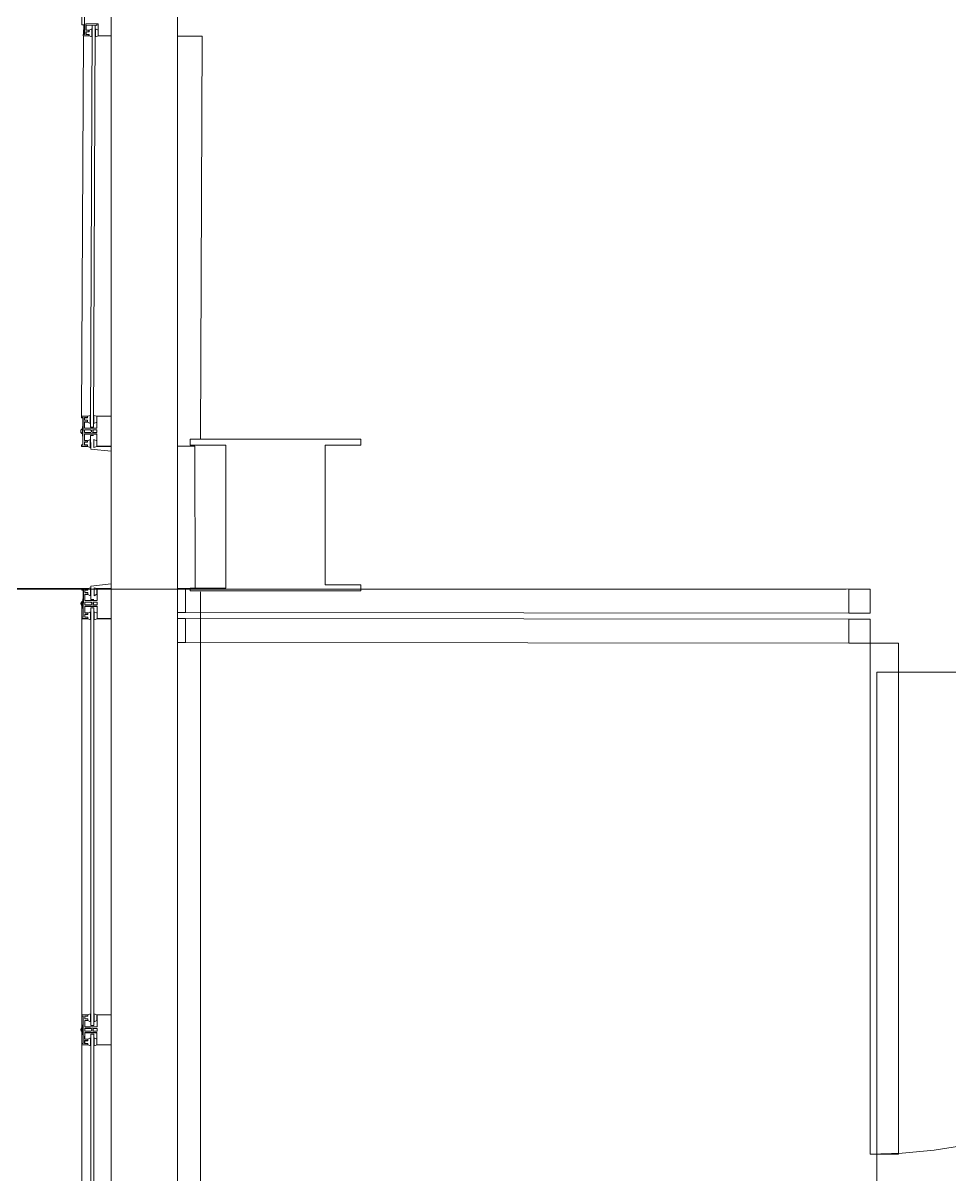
# Model space of a CAD drawing. Header units: centimetres. Extents: x -16.81 to -14.54, y 1.61 to 2.77.
# Drawn here: x -16.6499 to -16.5811, y 1.6803 to 1.7658 of the extents above; entities that cross this region are included whole.
import ezdxf

# ---------------------------------------------------------------- set-up
doc = ezdxf.new("R2010")
doc.units = ezdxf.units.CM
doc.header["$MEASUREMENT"] = 0
doc.layers.get('0').update_dxf_attribs({"lineweight": 0})
doc.layers.add('EXP COTA', color=7, linetype='Continuous', lineweight=0)

# ---------------------------------------------------------------- blocks, each defined once
blk = doc.blocks.new('Block_44')
at = {"layer": 'EXP COTA', "color": 172, "lineweight": 0, "true_color": 0x0000cc}
blk.add_line((-16.588778, 1.723734), (-16.667279, 1.723734), dxfattribs=at)

msp = doc.modelspace()

# ---------------------------------------------------------------- linework, layer by layer
at = {"color": 18, "lineweight": 0, "true_color": 0x000000}
for p, q in [((-16.638415, 1.654903), (-16.638415, 2.51689)), ((-16.645518, 1.765629), (-16.645518, 1.803023)), ((-16.645311, 1.765618), (-16.645308, 1.766931)), ((-16.643345, 1.767032), (-16.643345, 1.764798)), ((-16.644386, 1.765706), (-16.645205, 1.765708)), ((-16.645205, 1.765613), (-16.645205, 1.765708)), ((-16.644386, 1.765568), (-16.644386, 1.765706)), ((-16.64429, 1.765706), (-16.644386, 1.765706)), ((-16.64429, 1.765705), (-16.644386, 1.765706)), ((-16.64429, 1.765706), (-16.644292, 1.7648)), ((-16.645518, 1.765629), (-16.645311, 1.765618)), ((-16.645312, 1.764907), (-16.645412, 1.764908)), ((-16.645412, 1.764908), (-16.645412, 1.764802)), ((-16.645372, 1.765621), (-16.645376, 1.764908)), ((-16.645355, 1.765621), (-16.645355, 1.765567)), ((-16.645355, 1.765567), (-16.645311, 1.765567)), ((-16.645348, 1.765566), (-16.645348, 1.76562)), ((-16.645311, 1.765566), (-16.645348, 1.765566)), ((-16.645312, 1.764907), (-16.645311, 1.765618)), ((-16.645207, 1.764907), (-16.645206, 1.765118)), ((-16.645207, 1.764907), (-16.644982, 1.764907)), ((-16.645206, 1.765224), (-16.645205, 1.765613)), ((-16.645206, 1.765224), (-16.644981, 1.765223)), ((-16.645206, 1.765118), (-16.644982, 1.765118)), ((-16.645205, 1.765613), (-16.644386, 1.765568)), ((-16.6452, 1.765118), (-16.644975, 1.765117)), ((-16.6452, 1.765118), (-16.6452, 1.764907)), ((-16.645199, 1.765612), (-16.645199, 1.765224)), ((-16.644982, 1.765118), (-16.644981, 1.765223)), ((-16.644982, 1.764907), (-16.644982, 1.764801)), ((-16.644982, 1.764906), (-16.644975, 1.764906)), ((-16.644981, 1.765223), (-16.644975, 1.765223)), ((-16.64477, 1.765323), (-16.644975, 1.765223)), ((-16.644975, 1.765117), (-16.644975, 1.765223)), ((-16.644975, 1.764906), (-16.644975, 1.764801)), ((-16.644858, 1.735764), (-16.644735, 1.765587)), ((-16.644771, 1.764729), (-16.64477, 1.765323)), ((-16.644647, 1.735765), (-16.644525, 1.765576)), ((-16.64449, 1.764728), (-16.644489, 1.765323)), ((-16.644489, 1.765323), (-16.644291, 1.765225)), ((-16.645377, 1.764802), (-16.645529, 1.736564)), ((-16.645412, 1.764802), (-16.644982, 1.764801)), ((-16.645405, 1.764801), (-16.644975, 1.764801)), ((-16.644975, 1.764801), (-16.644771, 1.764729)), ((-16.644285, 1.764799), (-16.64449, 1.764728)), ((-16.644292, 1.7648), (-16.643345, 1.764798)), ((-16.644061, 1.764799), (-16.644285, 1.764799)), ((-16.643345, 1.764798), (-16.644061, 1.764799)), ((-16.643345, 1.736584), (-16.643345, 1.764798)), ((-16.638415, 1.764792), (-16.636591, 1.764794)), ((-16.636591, 1.764794), (-16.636703, 1.73487)), ((-16.645091, 1.736567), (-16.644895, 1.736636)), ((-16.644895, 1.736636), (-16.644894, 1.736042)), ((-16.644409, 1.736566), (-16.644613, 1.736637)), ((-16.644613, 1.736637), (-16.644612, 1.736042)), ((-16.645529, 1.736564), (-16.645521, 1.736564)), ((-16.645529, 1.736458), (-16.645529, 1.736564)), ((-16.645429, 1.736458), (-16.645529, 1.736458)), ((-16.645521, 1.736588), (-16.645091, 1.736587)), ((-16.645521, 1.736482), (-16.645521, 1.736588)), ((-16.645421, 1.736482), (-16.645521, 1.736482)), ((-16.645428, 1.735799), (-16.645472, 1.735799)), ((-16.645472, 1.735799), (-16.64547, 1.735095)), ((-16.645466, 1.735823), (-16.645467, 1.735642)), ((-16.645423, 1.735823), (-16.645466, 1.735823)), ((-16.645426, 1.734459), (-16.645429, 1.736458)), ((-16.645427, 1.735095), (-16.645428, 1.735799)), ((-16.645425, 1.734459), (-16.645421, 1.736482)), ((-16.645317, 1.735681), (-16.645316, 1.736165)), ((-16.645316, 1.736271), (-16.645316, 1.736482)), ((-16.645316, 1.736482), (-16.645091, 1.736482)), ((-16.645316, 1.736459), (-16.645099, 1.736459)), ((-16.645316, 1.736271), (-16.645092, 1.73627)), ((-16.645316, 1.736165), (-16.645092, 1.736165)), ((-16.645316, 1.736142), (-16.645098, 1.736142)), ((-16.645099, 1.736459), (-16.645099, 1.736482)), ((-16.645098, 1.736165), (-16.645098, 1.736142)), ((-16.644894, 1.736042), (-16.645098, 1.736142)), ((-16.645092, 1.73627), (-16.645092, 1.736165)), ((-16.645091, 1.736482), (-16.645091, 1.736587)), ((-16.644647, 1.735765), (-16.644858, 1.735764)), ((-16.644612, 1.736042), (-16.644408, 1.736144)), ((-16.644401, 1.736566), (-16.644409, 1.736566)), ((-16.644409, 1.736566), (-16.644407, 1.73568)), ((-16.644401, 1.736586), (-16.644403, 1.73568)), ((-16.643345, 1.736584), (-16.644401, 1.736586)), ((-16.643345, 1.736584), (-16.643345, 1.73435)), ((-16.645595, 1.735464), (-16.645596, 1.735452)), ((-16.645596, 1.735452), (-16.645596, 1.735441)), ((-16.645596, 1.735441), (-16.645595, 1.735429)), ((-16.645594, 1.735475), (-16.645595, 1.735464)), ((-16.645595, 1.735429), (-16.645594, 1.735418)), ((-16.645591, 1.735487), (-16.645594, 1.735475)), ((-16.645594, 1.735418), (-16.645591, 1.735406)), ((-16.645591, 1.735488), (-16.645592, 1.735477)), ((-16.645592, 1.735477), (-16.645592, 1.735465)), ((-16.645592, 1.735465), (-16.645591, 1.735453)), ((-16.64559, 1.7355), (-16.645591, 1.735488)), ((-16.645589, 1.735498), (-16.645591, 1.735487)), ((-16.645591, 1.735453), (-16.64559, 1.735442)), ((-16.645591, 1.735406), (-16.645588, 1.735395)), ((-16.645587, 1.735511), (-16.64559, 1.7355)), ((-16.64559, 1.735442), (-16.645587, 1.735431)), ((-16.645585, 1.735509), (-16.645589, 1.735498)), ((-16.645588, 1.735395), (-16.645585, 1.735384)), ((-16.645584, 1.735522), (-16.645587, 1.735511)), ((-16.645587, 1.735431), (-16.645584, 1.735419)), ((-16.64558, 1.73552), (-16.645585, 1.735509)), ((-16.645585, 1.735384), (-16.64558, 1.735373)), ((-16.645581, 1.735533), (-16.645584, 1.735522)), ((-16.645584, 1.735419), (-16.645581, 1.735408)), ((-16.645576, 1.735544), (-16.645581, 1.735533)), ((-16.645581, 1.735408), (-16.645576, 1.735398)), ((-16.645575, 1.73553), (-16.64558, 1.73552)), ((-16.64558, 1.735373), (-16.645575, 1.735363)), ((-16.645571, 1.735555), (-16.645576, 1.735544)), ((-16.645576, 1.735398), (-16.645571, 1.735387)), ((-16.64557, 1.73554), (-16.645575, 1.73553)), ((-16.645575, 1.735363), (-16.645569, 1.735353)), ((-16.645565, 1.735565), (-16.645571, 1.735555)), ((-16.645571, 1.735387), (-16.645566, 1.735377)), ((-16.645563, 1.73555), (-16.64557, 1.73554)), ((-16.645569, 1.735353), (-16.645563, 1.735343)), ((-16.645566, 1.735377), (-16.645559, 1.735367)), ((-16.645559, 1.735574), (-16.645565, 1.735565)), ((-16.645556, 1.735559), (-16.645563, 1.73555)), ((-16.645563, 1.735343), (-16.645556, 1.735334)), ((-16.645552, 1.735584), (-16.645559, 1.735574)), ((-16.645559, 1.735367), (-16.645552, 1.735358)), ((-16.645549, 1.735568), (-16.645556, 1.735559)), ((-16.645556, 1.735334), (-16.645548, 1.735325)), ((-16.645544, 1.735592), (-16.645552, 1.735584)), ((-16.645552, 1.735358), (-16.645545, 1.735349)), ((-16.645541, 1.735576), (-16.645549, 1.735568)), ((-16.645548, 1.735325), (-16.64554, 1.735317)), ((-16.645545, 1.735349), (-16.645537, 1.735341)), ((-16.645536, 1.735601), (-16.645544, 1.735592)), ((-16.645532, 1.735584), (-16.645541, 1.735576)), ((-16.64554, 1.735317), (-16.645531, 1.735309)), ((-16.645537, 1.735341), (-16.645528, 1.735333)), ((-16.645527, 1.735608), (-16.645536, 1.735601)), ((-16.645523, 1.735591), (-16.645532, 1.735584)), ((-16.645531, 1.735309), (-16.645522, 1.735302)), ((-16.645528, 1.735333), (-16.645519, 1.735326)), ((-16.645518, 1.735615), (-16.645527, 1.735608)), ((-16.645513, 1.735598), (-16.645523, 1.735591)), ((-16.645522, 1.735302), (-16.645513, 1.735295)), ((-16.645519, 1.735326), (-16.645509, 1.735319)), ((-16.645509, 1.735622), (-16.645518, 1.735615)), ((-16.645503, 1.735604), (-16.645513, 1.735598)), ((-16.645513, 1.735295), (-16.645503, 1.735289)), ((-16.645499, 1.735628), (-16.645509, 1.735622)), ((-16.645509, 1.735319), (-16.645499, 1.735314)), ((-16.645493, 1.735609), (-16.645503, 1.735604)), ((-16.645503, 1.735289), (-16.645492, 1.735284)), ((-16.645488, 1.735633), (-16.645499, 1.735628)), ((-16.645499, 1.735314), (-16.645489, 1.735308)), ((-16.645482, 1.735614), (-16.645493, 1.735609)), ((-16.645492, 1.735284), (-16.645482, 1.73528)), ((-16.645489, 1.735308), (-16.645478, 1.735304)), ((-16.645478, 1.735638), (-16.645488, 1.735633)), ((-16.645471, 1.735618), (-16.645482, 1.735614)), ((-16.645482, 1.73528), (-16.645471, 1.735276)), ((-16.645467, 1.735642), (-16.645478, 1.735638)), ((-16.645478, 1.735304), (-16.645467, 1.7353)), ((-16.64547, 1.735095), (-16.645427, 1.735095)), ((-16.645467, 1.7353), (-16.645468, 1.735119)), ((-16.645468, 1.735119), (-16.645424, 1.735119)), ((-16.645467, 1.735642), (-16.645467, 1.7353)), ((-16.645319, 1.734775), (-16.645318, 1.735259)), ((-16.645318, 1.735365), (-16.645318, 1.735576)), ((-16.644891, 1.735575), (-16.645318, 1.735576)), ((-16.644895, 1.735553), (-16.645318, 1.735553)), ((-16.644891, 1.735364), (-16.645318, 1.735365)), ((-16.644403, 1.735258), (-16.645318, 1.735259)), ((-16.644403, 1.735237), (-16.645318, 1.735236)), ((-16.645317, 1.735681), (-16.644403, 1.73568)), ((-16.645222, 1.735658), (-16.645223, 1.735658)), ((-16.644888, 1.735553), (-16.644895, 1.735553)), ((-16.644884, 1.735575), (-16.644891, 1.735575)), ((-16.644891, 1.735364), (-16.644884, 1.735364)), ((-16.644881, 1.735552), (-16.644888, 1.735553)), ((-16.644877, 1.735574), (-16.644884, 1.735575)), ((-16.644884, 1.735364), (-16.644877, 1.735365)), ((-16.644875, 1.735551), (-16.644881, 1.735552)), ((-16.64487, 1.735573), (-16.644877, 1.735574)), ((-16.644877, 1.735365), (-16.644871, 1.735366)), ((-16.644868, 1.73555), (-16.644875, 1.735551)), ((-16.644871, 1.735366), (-16.644864, 1.735367)), ((-16.644864, 1.735572), (-16.64487, 1.735573)), ((-16.644862, 1.735548), (-16.644868, 1.73555)), ((-16.644857, 1.73557), (-16.644864, 1.735572)), ((-16.644864, 1.735367), (-16.644858, 1.735369)), ((-16.644855, 1.735546), (-16.644862, 1.735548)), ((-16.644858, 1.735369), (-16.644851, 1.735372)), ((-16.644851, 1.735567), (-16.644857, 1.73557)), ((-16.644646, 1.735132), (-16.644857, 1.735131)), ((-16.644855, 1.734137), (-16.644857, 1.735131)), ((-16.644849, 1.735543), (-16.644855, 1.735546)), ((-16.644845, 1.735565), (-16.644851, 1.735567)), ((-16.644851, 1.735372), (-16.644845, 1.735374)), ((-16.644843, 1.73554), (-16.644849, 1.735543)), ((-16.644839, 1.735561), (-16.644845, 1.735565)), ((-16.644845, 1.735374), (-16.644839, 1.735377)), ((-16.644837, 1.735536), (-16.644843, 1.73554)), ((-16.644833, 1.735558), (-16.644839, 1.735561)), ((-16.644839, 1.735377), (-16.644833, 1.735381)), ((-16.644832, 1.735532), (-16.644837, 1.735536)), ((-16.644827, 1.735554), (-16.644833, 1.735558)), ((-16.644833, 1.735381), (-16.644828, 1.735385)), ((-16.644826, 1.735528), (-16.644832, 1.735532)), ((-16.644828, 1.735385), (-16.644822, 1.735389)), ((-16.644822, 1.73555), (-16.644827, 1.735554)), ((-16.644821, 1.735524), (-16.644826, 1.735528)), ((-16.644817, 1.735545), (-16.644822, 1.73555)), ((-16.644822, 1.735389), (-16.644817, 1.735394)), ((-16.644817, 1.735519), (-16.644821, 1.735524)), ((-16.644812, 1.73554), (-16.644817, 1.735545)), ((-16.644812, 1.735514), (-16.644817, 1.735519)), ((-16.644817, 1.735394), (-16.644813, 1.735398)), ((-16.644813, 1.735398), (-16.644808, 1.735404)), ((-16.644808, 1.735535), (-16.644812, 1.73554)), ((-16.644808, 1.735508), (-16.644812, 1.735514)), ((-16.644804, 1.73553), (-16.644808, 1.735535)), ((-16.644805, 1.735503), (-16.644808, 1.735508)), ((-16.644808, 1.735404), (-16.644804, 1.735409)), ((-16.644801, 1.735497), (-16.644805, 1.735503)), ((-16.6448, 1.735524), (-16.644804, 1.73553)), ((-16.644804, 1.735409), (-16.644801, 1.735415)), ((-16.644798, 1.735491), (-16.644801, 1.735497)), ((-16.644801, 1.735415), (-16.644797, 1.735421)), ((-16.644797, 1.735518), (-16.6448, 1.735524)), ((-16.644796, 1.735484), (-16.644798, 1.735491)), ((-16.644794, 1.735512), (-16.644797, 1.735518)), ((-16.644797, 1.735421), (-16.644794, 1.735427)), ((-16.644794, 1.735478), (-16.644796, 1.735484)), ((-16.644792, 1.735506), (-16.644794, 1.735512)), ((-16.644792, 1.735471), (-16.644794, 1.735478)), ((-16.644794, 1.735427), (-16.644792, 1.735433)), ((-16.644789, 1.735499), (-16.644792, 1.735506)), ((-16.644791, 1.735465), (-16.644792, 1.735471)), ((-16.644792, 1.735433), (-16.64479, 1.735439)), ((-16.64479, 1.735458), (-16.644791, 1.735465)), ((-16.644789, 1.735451), (-16.64479, 1.735458)), ((-16.64479, 1.735439), (-16.644788, 1.735446)), ((-16.64479, 1.735439), (-16.644789, 1.735445)), ((-16.644788, 1.735493), (-16.644789, 1.735499)), ((-16.644789, 1.735445), (-16.644789, 1.735451)), ((-16.644786, 1.735486), (-16.644788, 1.735493)), ((-16.644788, 1.735446), (-16.644787, 1.735453)), ((-16.644787, 1.735453), (-16.644786, 1.735459)), ((-16.644786, 1.735479), (-16.644786, 1.735486)), ((-16.644785, 1.735473), (-16.644786, 1.735479)), ((-16.644786, 1.735459), (-16.644785, 1.735466)), ((-16.644785, 1.735466), (-16.644785, 1.735473)), ((-16.644708, 1.735566), (-16.644715, 1.735575)), ((-16.644403, 1.735574), (-16.644715, 1.735575)), ((-16.644715, 1.735364), (-16.644708, 1.735373)), ((-16.644403, 1.735363), (-16.644715, 1.735364)), ((-16.644702, 1.735556), (-16.644708, 1.735566)), ((-16.644708, 1.735373), (-16.644703, 1.735383)), ((-16.644705, 1.735364), (-16.644701, 1.735371)), ((-16.644703, 1.735383), (-16.644697, 1.735393)), ((-16.644697, 1.735546), (-16.644702, 1.735556)), ((-16.644403, 1.735554), (-16.644701, 1.735554)), ((-16.644701, 1.735371), (-16.644696, 1.735382)), ((-16.644692, 1.735535), (-16.644697, 1.735546)), ((-16.644697, 1.735393), (-16.644693, 1.735403)), ((-16.644696, 1.735382), (-16.644693, 1.735392)), ((-16.644693, 1.735403), (-16.644689, 1.735414)), ((-16.644693, 1.735392), (-16.644689, 1.735403)), ((-16.644689, 1.735525), (-16.644692, 1.735535)), ((-16.644685, 1.735514), (-16.644689, 1.735525)), ((-16.644689, 1.735414), (-16.644685, 1.735424)), ((-16.644689, 1.735403), (-16.644687, 1.735414)), ((-16.644687, 1.735414), (-16.644685, 1.735426)), ((-16.644683, 1.735503), (-16.644685, 1.735514)), ((-16.644685, 1.735424), (-16.644683, 1.735435)), ((-16.644685, 1.735426), (-16.644685, 1.735426)), ((-16.644681, 1.735492), (-16.644683, 1.735503)), ((-16.644683, 1.735435), (-16.644681, 1.735447)), ((-16.64468, 1.73548), (-16.644681, 1.735492)), ((-16.644681, 1.735447), (-16.64468, 1.735458)), ((-16.64468, 1.735469), (-16.64468, 1.73548)), ((-16.64468, 1.735458), (-16.64468, 1.735469)), ((-16.644405, 1.734331), (-16.644407, 1.735237)), ((-16.644407, 1.735237), (-16.644403, 1.735237)), ((-16.644403, 1.735258), (-16.644405, 1.734352)), ((-16.644403, 1.735363), (-16.644403, 1.735574)), ((-16.645425, 1.734459), (-16.645525, 1.734459)), ((-16.645525, 1.734459), (-16.645525, 1.734354)), ((-16.645525, 1.734435), (-16.645525, 1.734329)), ((-16.645525, 1.734354), (-16.645095, 1.734353)), ((-16.645525, 1.734329), (-16.645095, 1.73433)), ((-16.64532, 1.734459), (-16.645319, 1.73467)), ((-16.64532, 1.734459), (-16.645095, 1.734458)), ((-16.645319, 1.734775), (-16.645094, 1.734775)), ((-16.645319, 1.73467), (-16.645095, 1.734669)), ((-16.645319, 1.734647), (-16.645096, 1.734647)), ((-16.645096, 1.734647), (-16.645096, 1.734669)), ((-16.645095, 1.734669), (-16.645094, 1.734775)), ((-16.645095, 1.734458), (-16.645095, 1.734353)), ((-16.645095, 1.734353), (-16.645095, 1.73433)), ((-16.645095, 1.73433), (-16.644891, 1.734259)), ((-16.644892, 1.734854), (-16.645094, 1.734753)), ((-16.644891, 1.734259), (-16.644892, 1.734854)), ((-16.643345, 1.733978), (-16.644855, 1.734137)), ((-16.644609, 1.73426), (-16.64461, 1.734854)), ((-16.64461, 1.734854), (-16.644406, 1.734754)), ((-16.644405, 1.734331), (-16.644609, 1.73426)), ((-16.644405, 1.734352), (-16.643345, 1.73435)), ((-16.64418, 1.734332), (-16.644405, 1.734331)), ((-16.64418, 1.734351), (-16.64418, 1.734332)), ((-16.64418, 1.734332), (-16.643345, 1.734333)), ((-16.643345, 1.73435), (-16.643345, 1.723792)), ((-16.63713, 1.734346), (-16.638415, 1.734344)), ((-16.624802, 1.73487), (-16.637469, 1.73487)), ((-16.637469, 1.73487), (-16.637469, 1.734423)), ((-16.637469, 1.734423), (-16.63483, 1.734423)), ((-16.637111, 1.723822), (-16.63713, 1.734346)), ((-16.63483, 1.734423), (-16.63483, 1.723822)), ((-16.63483, 1.734423), (-16.63483, 1.723822)), ((-16.627441, 1.734423), (-16.624802, 1.734423)), ((-16.627441, 1.724058), (-16.627441, 1.734423)), ((-16.624802, 1.734423), (-16.624802, 1.73487)), ((-16.645498, 1.723796), (-16.645068, 1.723795)), ((-16.645498, 1.723691), (-16.645498, 1.723796)), ((-16.645068, 1.723778), (-16.644872, 1.723847)), ((-16.645068, 1.72369), (-16.645068, 1.723795)), ((-16.644872, 1.723847), (-16.644871, 1.723252)), ((-16.644837, 1.723969), (-16.643345, 1.724131)), ((-16.644835, 1.722975), (-16.644837, 1.723969)), ((-16.644386, 1.723776), (-16.644591, 1.723847)), ((-16.644591, 1.723847), (-16.64459, 1.723253)), ((-16.644378, 1.723794), (-16.64438, 1.722888)), ((-16.643345, 1.723792), (-16.644378, 1.723794)), ((-16.643345, 1.723792), (-16.643345, 1.721558)), ((-16.637469, 1.723822), (-16.637469, 1.723611)), ((-16.63483, 1.723822), (-16.637469, 1.723822)), ((-16.624802, 1.724058), (-16.627441, 1.724058)), ((-16.624802, 1.723611), (-16.624802, 1.724058)), ((-16.645506, 1.723774), (-16.811116, 1.723774)), ((-16.645506, 1.723774), (-16.645498, 1.723774)), ((-16.645506, 1.723668), (-16.645506, 1.723774)), ((-16.645406, 1.723669), (-16.645506, 1.723668)), ((-16.645399, 1.72369), (-16.645498, 1.723691)), ((-16.645448, 1.722305), (-16.645449, 1.723009)), ((-16.645449, 1.723009), (-16.645405, 1.723009)), ((-16.6454, 1.723031), (-16.645444, 1.723031)), ((-16.645444, 1.723031), (-16.645444, 1.72285)), ((-16.645406, 1.723669), (-16.645403, 1.721667)), ((-16.645405, 1.723009), (-16.645404, 1.722305)), ((-16.645402, 1.721667), (-16.645399, 1.72369)), ((-16.645295, 1.72289), (-16.645294, 1.723374)), ((-16.645294, 1.723479), (-16.645293, 1.72369)), ((-16.645294, 1.723479), (-16.645069, 1.723479)), ((-16.645294, 1.723374), (-16.645069, 1.723373)), ((-16.645294, 1.723352), (-16.645076, 1.723352)), ((-16.645293, 1.72369), (-16.645068, 1.72369)), ((-16.645293, 1.723669), (-16.645076, 1.723669)), ((-16.645076, 1.723669), (-16.645076, 1.72369)), ((-16.645076, 1.723373), (-16.645076, 1.723352)), ((-16.644871, 1.723252), (-16.645076, 1.723352)), ((-16.645069, 1.723479), (-16.645069, 1.723373)), ((-16.644624, 1.722975), (-16.644835, 1.722975)), ((-16.64459, 1.723253), (-16.644386, 1.723354)), ((-16.644378, 1.723776), (-16.644386, 1.723776)), ((-16.644386, 1.723776), (-16.644385, 1.722888)), ((-16.637469, 1.723786), (-16.638415, 1.723785)), ((-16.637814, 1.723782), (-16.638415, 1.723782)), ((-16.637816, 1.721994), (-16.637814, 1.723782)), ((-16.637814, 1.723782), (-16.637469, 1.723781)), ((-16.637469, 1.723611), (-16.624802, 1.723611)), ((-16.6367, 1.723539), (-16.63671, 1.658084)), ((-16.627441, 1.723611), (-16.624802, 1.723611)), ((-16.624802, 1.72377), (-16.587014, 1.723734)), ((-16.588597, 1.723736), (-16.588599, 1.721948)), ((-16.587014, 1.723734), (-16.588597, 1.723736)), ((-16.587015, 1.721947), (-16.587014, 1.723734)), ((-16.645571, 1.722686), (-16.645573, 1.722674)), ((-16.645573, 1.722674), (-16.645573, 1.722663)), ((-16.645573, 1.722663), (-16.645573, 1.722651)), ((-16.645573, 1.722651), (-16.645572, 1.722639)), ((-16.645572, 1.722639), (-16.645571, 1.722628)), ((-16.645569, 1.722697), (-16.645571, 1.722686)), ((-16.645571, 1.722628), (-16.645569, 1.722616)), ((-16.645566, 1.722708), (-16.645569, 1.722697)), ((-16.645568, 1.722697), (-16.645569, 1.722685)), ((-16.645569, 1.722685), (-16.645569, 1.722673)), ((-16.645569, 1.722673), (-16.645568, 1.722662)), ((-16.645569, 1.722616), (-16.645566, 1.722605)), ((-16.645567, 1.722708), (-16.645568, 1.722697)), ((-16.645568, 1.722662), (-16.645567, 1.72265)), ((-16.645565, 1.72272), (-16.645567, 1.722708)), ((-16.645567, 1.72265), (-16.645565, 1.722639)), ((-16.645562, 1.722719), (-16.645566, 1.722708)), ((-16.645566, 1.722605), (-16.645562, 1.722594)), ((-16.645562, 1.722731), (-16.645565, 1.72272)), ((-16.645565, 1.722639), (-16.645562, 1.722628)), ((-16.645558, 1.722742), (-16.645562, 1.722731)), ((-16.645558, 1.72273), (-16.645562, 1.722719)), ((-16.645562, 1.722628), (-16.645558, 1.722617)), ((-16.645562, 1.722594), (-16.645558, 1.722583)), ((-16.645553, 1.722752), (-16.645558, 1.722742)), ((-16.645553, 1.72274), (-16.645558, 1.72273)), ((-16.645558, 1.722617), (-16.645554, 1.722606)), ((-16.645558, 1.722583), (-16.645552, 1.722573)), ((-16.645554, 1.722606), (-16.645549, 1.722595)), ((-16.645548, 1.722763), (-16.645553, 1.722752)), ((-16.645547, 1.722751), (-16.645553, 1.72274)), ((-16.645552, 1.722573), (-16.645547, 1.722563)), ((-16.645549, 1.722595), (-16.645543, 1.722585)), ((-16.645543, 1.722773), (-16.645548, 1.722763)), ((-16.645541, 1.72276), (-16.645547, 1.722751)), ((-16.645547, 1.722563), (-16.64554, 1.722553)), ((-16.645536, 1.722783), (-16.645543, 1.722773)), ((-16.645543, 1.722585), (-16.645537, 1.722576)), ((-16.645534, 1.72277), (-16.645541, 1.72276)), ((-16.64554, 1.722553), (-16.645533, 1.722544)), ((-16.645537, 1.722576), (-16.64553, 1.722566)), ((-16.645529, 1.722792), (-16.645536, 1.722783)), ((-16.645526, 1.722778), (-16.645534, 1.72277)), ((-16.645533, 1.722544), (-16.645526, 1.722535)), ((-16.64553, 1.722566), (-16.645522, 1.722558)), ((-16.645522, 1.722801), (-16.645529, 1.722792)), ((-16.645518, 1.722787), (-16.645526, 1.722778)), ((-16.645526, 1.722535), (-16.645517, 1.722527)), ((-16.645513, 1.722809), (-16.645522, 1.722801)), ((-16.645522, 1.722558), (-16.645514, 1.722549)), ((-16.645509, 1.722794), (-16.645518, 1.722787)), ((-16.645517, 1.722527), (-16.645509, 1.722519)), ((-16.645502, 1.72282), (-16.645514, 1.649533)), ((-16.645514, 1.722549), (-16.645505, 1.722542)), ((-16.645505, 1.722817), (-16.645513, 1.722809)), ((-16.6455, 1.722802), (-16.645509, 1.722794)), ((-16.645509, 1.722519), (-16.6455, 1.722512)), ((-16.645496, 1.722824), (-16.645505, 1.722817)), ((-16.645505, 1.722542), (-16.645496, 1.722534)), ((-16.645491, 1.722808), (-16.6455, 1.722802)), ((-16.6455, 1.722512), (-16.64549, 1.722506)), ((-16.645486, 1.72283), (-16.645496, 1.722824)), ((-16.645496, 1.722534), (-16.645487, 1.722528)), ((-16.645481, 1.722814), (-16.645491, 1.722808)), ((-16.64549, 1.722506), (-16.64548, 1.7225)), ((-16.645487, 1.722528), (-16.645477, 1.722522)), ((-16.645476, 1.722836), (-16.645486, 1.72283)), ((-16.64547, 1.722819), (-16.645481, 1.722814)), ((-16.64548, 1.7225), (-16.64547, 1.722494)), ((-16.645477, 1.722522), (-16.645466, 1.722517)), ((-16.645466, 1.722841), (-16.645476, 1.722836)), ((-16.64546, 1.722824), (-16.64547, 1.722819)), ((-16.64547, 1.722494), (-16.645459, 1.72249)), ((-16.645455, 1.722846), (-16.645466, 1.722841)), ((-16.645466, 1.722517), (-16.645456, 1.722512)), ((-16.645449, 1.722828), (-16.64546, 1.722824)), ((-16.645459, 1.72249), (-16.645448, 1.722486)), ((-16.645456, 1.722512), (-16.645445, 1.722508)), ((-16.645444, 1.72285), (-16.645455, 1.722846)), ((-16.645404, 1.722305), (-16.645448, 1.722305)), ((-16.645444, 1.72285), (-16.645445, 1.722508)), ((-16.645445, 1.722508), (-16.645445, 1.722327)), ((-16.645445, 1.722327), (-16.645401, 1.722327)), ((-16.645296, 1.721984), (-16.645295, 1.722468)), ((-16.645295, 1.72289), (-16.64438, 1.722888)), ((-16.645295, 1.722573), (-16.645295, 1.722784)), ((-16.644868, 1.722783), (-16.645295, 1.722784)), ((-16.644872, 1.722764), (-16.645295, 1.722763)), ((-16.644868, 1.722572), (-16.645295, 1.722573)), ((-16.644381, 1.722466), (-16.645295, 1.722468)), ((-16.644381, 1.722448), (-16.645295, 1.722446)), ((-16.644866, 1.722763), (-16.644872, 1.722764)), ((-16.644861, 1.722783), (-16.644868, 1.722783)), ((-16.644868, 1.722572), (-16.644861, 1.722573)), ((-16.644859, 1.722763), (-16.644866, 1.722763)), ((-16.644854, 1.722783), (-16.644861, 1.722783)), ((-16.644861, 1.722573), (-16.644855, 1.722573)), ((-16.644852, 1.722762), (-16.644859, 1.722763)), ((-16.644855, 1.722573), (-16.644848, 1.722574)), ((-16.644848, 1.722781), (-16.644854, 1.722783)), ((-16.644845, 1.72276), (-16.644852, 1.722762)), ((-16.644841, 1.72278), (-16.644848, 1.722781)), ((-16.644848, 1.722574), (-16.644841, 1.722576)), ((-16.644839, 1.722758), (-16.644845, 1.72276)), ((-16.644835, 1.722778), (-16.644841, 1.72278)), ((-16.644841, 1.722576), (-16.644835, 1.722578)), ((-16.644833, 1.722756), (-16.644839, 1.722758)), ((-16.644828, 1.722776), (-16.644835, 1.722778)), ((-16.644835, 1.722578), (-16.644829, 1.72258)), ((-16.644835, 1.691339), (-16.644834, 1.722343)), ((-16.644623, 1.722342), (-16.644834, 1.722341)), ((-16.644826, 1.722753), (-16.644833, 1.722756)), ((-16.644829, 1.72258), (-16.644822, 1.722583)), ((-16.644822, 1.722773), (-16.644828, 1.722776)), ((-16.64482, 1.72275), (-16.644826, 1.722753)), ((-16.644816, 1.72277), (-16.644822, 1.722773)), ((-16.644822, 1.722583), (-16.644816, 1.722586)), ((-16.644815, 1.722747), (-16.64482, 1.72275)), ((-16.64481, 1.722766), (-16.644816, 1.72277)), ((-16.644816, 1.722586), (-16.644811, 1.722589)), ((-16.644809, 1.722743), (-16.644815, 1.722747)), ((-16.644811, 1.722589), (-16.644805, 1.722593)), ((-16.644805, 1.722762), (-16.64481, 1.722766)), ((-16.644804, 1.722738), (-16.644809, 1.722743)), ((-16.644799, 1.722758), (-16.644805, 1.722762)), ((-16.644805, 1.722593), (-16.6448, 1.722597)), ((-16.644799, 1.722734), (-16.644804, 1.722738)), ((-16.6448, 1.722597), (-16.644795, 1.722602)), ((-16.644794, 1.722754), (-16.644799, 1.722758)), ((-16.644794, 1.722729), (-16.644799, 1.722734)), ((-16.644795, 1.722602), (-16.64479, 1.722607)), ((-16.64479, 1.722749), (-16.644794, 1.722754)), ((-16.64479, 1.722724), (-16.644794, 1.722729)), ((-16.644785, 1.722744), (-16.64479, 1.722749)), ((-16.644786, 1.722718), (-16.64479, 1.722724)), ((-16.64479, 1.722607), (-16.644786, 1.722612)), ((-16.644782, 1.722713), (-16.644786, 1.722718)), ((-16.644786, 1.722612), (-16.644782, 1.722617)), ((-16.644781, 1.722738), (-16.644785, 1.722744)), ((-16.644779, 1.722707), (-16.644782, 1.722713)), ((-16.644782, 1.722617), (-16.644778, 1.722623)), ((-16.644778, 1.722732), (-16.644781, 1.722738)), ((-16.644776, 1.722701), (-16.644779, 1.722707)), ((-16.644774, 1.722727), (-16.644778, 1.722732)), ((-16.644778, 1.722623), (-16.644775, 1.722629)), ((-16.644773, 1.722695), (-16.644776, 1.722701)), ((-16.644775, 1.722629), (-16.644772, 1.722635)), ((-16.644771, 1.72272), (-16.644774, 1.722727)), ((-16.644771, 1.722688), (-16.644773, 1.722695)), ((-16.644772, 1.722635), (-16.644769, 1.722641)), ((-16.644769, 1.722714), (-16.644771, 1.72272)), ((-16.644769, 1.722682), (-16.644771, 1.722688)), ((-16.644767, 1.722708), (-16.644769, 1.722714)), ((-16.644768, 1.722675), (-16.644769, 1.722682)), ((-16.644769, 1.722641), (-16.644767, 1.722648)), ((-16.644767, 1.722668), (-16.644768, 1.722675)), ((-16.644765, 1.722701), (-16.644767, 1.722708)), ((-16.644767, 1.722662), (-16.644767, 1.722668)), ((-16.644767, 1.722655), (-16.644767, 1.722662)), ((-16.644767, 1.722648), (-16.644767, 1.722655)), ((-16.644767, 1.722648), (-16.644765, 1.722654)), ((-16.644767, 1.722647), (-16.644767, 1.722648)), ((-16.644764, 1.722695), (-16.644765, 1.722701)), ((-16.644765, 1.722654), (-16.644764, 1.722661)), ((-16.644763, 1.722688), (-16.644764, 1.722695)), ((-16.644764, 1.722661), (-16.644763, 1.722668)), ((-16.644762, 1.722681), (-16.644763, 1.722688)), ((-16.644763, 1.722674), (-16.644762, 1.722681)), ((-16.644763, 1.722668), (-16.644763, 1.722674)), ((-16.644685, 1.722774), (-16.644692, 1.722783)), ((-16.64438, 1.722783), (-16.644692, 1.722783)), ((-16.644692, 1.722572), (-16.644686, 1.722581)), ((-16.64438, 1.722571), (-16.644692, 1.722572)), ((-16.644686, 1.722581), (-16.64468, 1.722591)), ((-16.64468, 1.722764), (-16.644685, 1.722774)), ((-16.644683, 1.722572), (-16.644678, 1.722582)), ((-16.644674, 1.722754), (-16.64468, 1.722764)), ((-16.64438, 1.722764), (-16.64468, 1.722764)), ((-16.64468, 1.722591), (-16.644675, 1.722601)), ((-16.644678, 1.722582), (-16.644674, 1.722592)), ((-16.644675, 1.722601), (-16.64467, 1.722611)), ((-16.64467, 1.722744), (-16.644674, 1.722754)), ((-16.644674, 1.722592), (-16.64467, 1.722603)), ((-16.644666, 1.722733), (-16.64467, 1.722744)), ((-16.64467, 1.722611), (-16.644666, 1.722622)), ((-16.64467, 1.722603), (-16.644667, 1.722614)), ((-16.644667, 1.722614), (-16.644664, 1.722625)), ((-16.644663, 1.722722), (-16.644666, 1.722733)), ((-16.644666, 1.722622), (-16.644663, 1.722633)), ((-16.644664, 1.722625), (-16.644663, 1.722632)), ((-16.64466, 1.722711), (-16.644663, 1.722722)), ((-16.644663, 1.722633), (-16.64466, 1.722644)), ((-16.644658, 1.7227), (-16.64466, 1.722711)), ((-16.64466, 1.722644), (-16.644658, 1.722655)), ((-16.644657, 1.722689), (-16.644658, 1.7227)), ((-16.644658, 1.722655), (-16.644657, 1.722666)), ((-16.644657, 1.722678), (-16.644657, 1.722689)), ((-16.644657, 1.722666), (-16.644657, 1.722678)), ((-16.644624, 1.691339), (-16.644623, 1.722342)), ((-16.644382, 1.721542), (-16.644384, 1.722448)), ((-16.644384, 1.722448), (-16.644381, 1.722448)), ((-16.644381, 1.722466), (-16.644382, 1.72156)), ((-16.64438, 1.722571), (-16.64438, 1.722783)), ((-16.645402, 1.721667), (-16.645502, 1.721668)), ((-16.645502, 1.721668), (-16.645502, 1.721562)), ((-16.645502, 1.721645), (-16.645502, 1.72154)), ((-16.645502, 1.721562), (-16.645072, 1.721561)), ((-16.645502, 1.72154), (-16.645072, 1.72154)), ((-16.645297, 1.721667), (-16.645297, 1.721878)), ((-16.645297, 1.721878), (-16.645072, 1.721878)), ((-16.645297, 1.721857), (-16.645073, 1.721857)), ((-16.645297, 1.721667), (-16.645072, 1.721667)), ((-16.645296, 1.721984), (-16.645072, 1.721983)), ((-16.645073, 1.721857), (-16.645073, 1.721878)), ((-16.644869, 1.722064), (-16.645072, 1.721963)), ((-16.645072, 1.721878), (-16.645072, 1.721983)), ((-16.645072, 1.721667), (-16.645072, 1.721561)), ((-16.645072, 1.721561), (-16.645072, 1.72154)), ((-16.645072, 1.72154), (-16.644868, 1.721469)), ((-16.644868, 1.721469), (-16.644869, 1.722064)), ((-16.644587, 1.72147), (-16.644588, 1.722064)), ((-16.644588, 1.722064), (-16.644383, 1.721964)), ((-16.644382, 1.721542), (-16.644587, 1.72147)), ((-16.644382, 1.72156), (-16.643345, 1.721558)), ((-16.644158, 1.721542), (-16.644382, 1.721542)), ((-16.644158, 1.721542), (-16.644158, 1.721559)), ((-16.643345, 1.721544), (-16.644158, 1.721542)), ((-16.643345, 1.692148), (-16.643345, 1.721558)), ((-16.638415, 1.721995), (-16.637816, 1.721994)), ((-16.638415, 1.721995), (-16.587015, 1.721947)), ((-16.637816, 1.721558), (-16.638415, 1.721558)), ((-16.638415, 1.721558), (-16.587016, 1.721511)), ((-16.637818, 1.71977), (-16.637816, 1.721558)), ((-16.588599, 1.721512), (-16.588601, 1.719725)), ((-16.588599, 1.721948), (-16.587015, 1.721947)), ((-16.587016, 1.721511), (-16.588599, 1.721512)), ((-16.587017, 1.719723), (-16.587016, 1.721511)), ((-16.638415, 1.719771), (-16.637818, 1.71977)), ((-16.637818, 1.71977), (-16.587017, 1.719723)), ((-16.588601, 1.719725), (-16.587017, 1.719723)), ((-16.587017, 1.719723), (-16.584906, 1.719723)), ((-16.587017, 1.681798), (-16.587017, 1.719723)), ((-16.584906, 1.719723), (-16.584906, 1.681798)), ((-16.586516, 1.717565), (-16.511668, 1.717565)), ((-16.586516, 1.65724), (-16.586516, 1.717565)), ((-16.645073, 1.69214), (-16.644872, 1.692211)), ((-16.644872, 1.692211), (-16.644871, 1.691616)), ((-16.644386, 1.69214), (-16.644591, 1.692212)), ((-16.644591, 1.692212), (-16.64459, 1.691617)), ((-16.645506, 1.692138), (-16.645503, 1.692138)), ((-16.645506, 1.692033), (-16.645506, 1.692138)), ((-16.645406, 1.692033), (-16.645506, 1.692033)), ((-16.645503, 1.692152), (-16.645073, 1.692151)), ((-16.645503, 1.692046), (-16.645503, 1.692152)), ((-16.645404, 1.692046), (-16.645503, 1.692046)), ((-16.645405, 1.691386), (-16.645449, 1.691387)), ((-16.645449, 1.691387), (-16.645449, 1.691205)), ((-16.645448, 1.690669), (-16.645449, 1.691373)), ((-16.645449, 1.691373), (-16.645405, 1.691373)), ((-16.645407, 1.690023), (-16.645404, 1.692046)), ((-16.645406, 1.692033), (-16.645405, 1.691269)), ((-16.645405, 1.691373), (-16.645405, 1.691269)), ((-16.6453, 1.691245), (-16.645299, 1.691729)), ((-16.645299, 1.691729), (-16.645074, 1.691729)), ((-16.645299, 1.691717), (-16.645076, 1.691717)), ((-16.645298, 1.691835), (-16.645298, 1.692046)), ((-16.645298, 1.692046), (-16.645073, 1.692045)), ((-16.645298, 1.692033), (-16.645076, 1.692034)), ((-16.645298, 1.691835), (-16.645074, 1.691834)), ((-16.645076, 1.692034), (-16.645076, 1.692046)), ((-16.645076, 1.691729), (-16.645076, 1.691717)), ((-16.644871, 1.691616), (-16.645076, 1.691717)), ((-16.645074, 1.691834), (-16.645074, 1.691729)), ((-16.645073, 1.692045), (-16.645073, 1.692151)), ((-16.644624, 1.691339), (-16.644835, 1.691339)), ((-16.64459, 1.691617), (-16.644386, 1.691718)), ((-16.644383, 1.69214), (-16.644386, 1.69214)), ((-16.644386, 1.69214), (-16.644385, 1.691269)), ((-16.644383, 1.69215), (-16.644385, 1.691244)), ((-16.643345, 1.692148), (-16.644383, 1.69215)), ((-16.643345, 1.692148), (-16.643345, 1.689913)), ((-16.645573, 1.691052), (-16.645574, 1.691041)), ((-16.645574, 1.691041), (-16.645574, 1.691029)), ((-16.645574, 1.691029), (-16.645573, 1.691017)), ((-16.645572, 1.691064), (-16.645573, 1.691052)), ((-16.645571, 1.69105), (-16.645573, 1.691039)), ((-16.645573, 1.691039), (-16.645573, 1.691027)), ((-16.645573, 1.691027), (-16.645573, 1.691015)), ((-16.645573, 1.691017), (-16.645572, 1.691006)), ((-16.645573, 1.691015), (-16.645572, 1.691004)), ((-16.64557, 1.691075), (-16.645572, 1.691064)), ((-16.645572, 1.691006), (-16.64557, 1.690995)), ((-16.645572, 1.691004), (-16.645571, 1.690992)), ((-16.645569, 1.691061), (-16.645571, 1.69105)), ((-16.645571, 1.690992), (-16.645569, 1.690981)), ((-16.645567, 1.691086), (-16.64557, 1.691075)), ((-16.64557, 1.690995), (-16.645567, 1.690983)), ((-16.645566, 1.691073), (-16.645569, 1.691061)), ((-16.645569, 1.690981), (-16.645566, 1.69097)), ((-16.645563, 1.691097), (-16.645567, 1.691086)), ((-16.645567, 1.690983), (-16.645563, 1.690972)), ((-16.645562, 1.691084), (-16.645566, 1.691073)), ((-16.645566, 1.69097), (-16.645562, 1.690959)), ((-16.645558, 1.691108), (-16.645563, 1.691097)), ((-16.645563, 1.690972), (-16.645559, 1.690962)), ((-16.645558, 1.691094), (-16.645562, 1.691084)), ((-16.645562, 1.690959), (-16.645558, 1.690948)), ((-16.645559, 1.690962), (-16.645554, 1.690951)), ((-16.645553, 1.691118), (-16.645558, 1.691108)), ((-16.645553, 1.691105), (-16.645558, 1.691094)), ((-16.645558, 1.690948), (-16.645552, 1.690937)), ((-16.645554, 1.690951), (-16.645548, 1.690941)), ((-16.645548, 1.691129), (-16.645553, 1.691118)), ((-16.645547, 1.691115), (-16.645553, 1.691105)), ((-16.645552, 1.690937), (-16.645547, 1.690927)), ((-16.645541, 1.691138), (-16.645548, 1.691129)), ((-16.645548, 1.690941), (-16.645542, 1.690931)), ((-16.645541, 1.691125), (-16.645547, 1.691115)), ((-16.645547, 1.690927), (-16.64554, 1.690918)), ((-16.645542, 1.690931), (-16.645535, 1.690922)), ((-16.645534, 1.691147), (-16.645541, 1.691138)), ((-16.645534, 1.691134), (-16.645541, 1.691125)), ((-16.64554, 1.690918), (-16.645533, 1.690908)), ((-16.645535, 1.690922), (-16.645527, 1.690913)), ((-16.645526, 1.691156), (-16.645534, 1.691147)), ((-16.645526, 1.691143), (-16.645534, 1.691134)), ((-16.645533, 1.690908), (-16.645526, 1.6909)), ((-16.645527, 1.690913), (-16.645519, 1.690905)), ((-16.645518, 1.691165), (-16.645526, 1.691156)), ((-16.645518, 1.691151), (-16.645526, 1.691143)), ((-16.645526, 1.6909), (-16.645517, 1.690891)), ((-16.645519, 1.690905), (-16.64551, 1.690897)), ((-16.64551, 1.691172), (-16.645518, 1.691165)), ((-16.645509, 1.691159), (-16.645518, 1.691151)), ((-16.645517, 1.690891), (-16.645509, 1.690884)), ((-16.645501, 1.691179), (-16.64551, 1.691172)), ((-16.64551, 1.690897), (-16.645501, 1.69089)), ((-16.6455, 1.691166), (-16.645509, 1.691159)), ((-16.645509, 1.690884), (-16.6455, 1.690877)), ((-16.645491, 1.691186), (-16.645501, 1.691179)), ((-16.645501, 1.69089), (-16.645491, 1.690883)), ((-16.645491, 1.691173), (-16.6455, 1.691166)), ((-16.6455, 1.690877), (-16.64549, 1.69087)), ((-16.645481, 1.691192), (-16.645491, 1.691186)), ((-16.645481, 1.691178), (-16.645491, 1.691173)), ((-16.645491, 1.690883), (-16.645481, 1.690877)), ((-16.64549, 1.69087), (-16.64548, 1.690864)), ((-16.645471, 1.691197), (-16.645481, 1.691192)), ((-16.64547, 1.691184), (-16.645481, 1.691178)), ((-16.645481, 1.690877), (-16.645471, 1.690872)), ((-16.64548, 1.690864), (-16.64547, 1.690859)), ((-16.64546, 1.691202), (-16.645471, 1.691197)), ((-16.645471, 1.690872), (-16.64546, 1.690868)), ((-16.64546, 1.691188), (-16.64547, 1.691184)), ((-16.64547, 1.690859), (-16.645459, 1.690854)), ((-16.645449, 1.691205), (-16.64546, 1.691202)), ((-16.645449, 1.691192), (-16.64546, 1.691188)), ((-16.64546, 1.690868), (-16.64545, 1.690864)), ((-16.645459, 1.690854), (-16.645448, 1.69085)), ((-16.645449, 1.691205), (-16.64545, 1.690864)), ((-16.64545, 1.690864), (-16.64545, 1.690683)), ((-16.64545, 1.690683), (-16.645406, 1.690683)), ((-16.645406, 1.690669), (-16.645448, 1.690669)), ((-16.645301, 1.690339), (-16.6453, 1.690823)), ((-16.6453, 1.691269), (-16.645299, 1.691245)), ((-16.6453, 1.691245), (-16.644385, 1.691244)), ((-16.6453, 1.690929), (-16.6453, 1.69114)), ((-16.644873, 1.691139), (-16.6453, 1.69114)), ((-16.644873, 1.690928), (-16.6453, 1.690929)), ((-16.644386, 1.690821), (-16.6453, 1.690823)), ((-16.645299, 1.69114), (-16.645299, 1.690929)), ((-16.644872, 1.691128), (-16.645299, 1.691127)), ((-16.645299, 1.690824), (-16.645298, 1.690339)), ((-16.644386, 1.690812), (-16.645299, 1.69081)), ((-16.644866, 1.691139), (-16.644873, 1.691139)), ((-16.644873, 1.690928), (-16.644866, 1.690928)), ((-16.644866, 1.691128), (-16.644872, 1.691128)), ((-16.644859, 1.691138), (-16.644866, 1.691139)), ((-16.644859, 1.691127), (-16.644866, 1.691128)), ((-16.644866, 1.690928), (-16.64486, 1.690929)), ((-16.64486, 1.690929), (-16.644853, 1.69093)), ((-16.644853, 1.691137), (-16.644859, 1.691138)), ((-16.644852, 1.691126), (-16.644859, 1.691127)), ((-16.644846, 1.691136), (-16.644853, 1.691137)), ((-16.644853, 1.69093), (-16.644846, 1.690931)), ((-16.644845, 1.691125), (-16.644852, 1.691126)), ((-16.64484, 1.691134), (-16.644846, 1.691136)), ((-16.644846, 1.690931), (-16.64484, 1.690933)), ((-16.644839, 1.691123), (-16.644845, 1.691125)), ((-16.644833, 1.691131), (-16.64484, 1.691134)), ((-16.64484, 1.690933), (-16.644834, 1.690936)), ((-16.644833, 1.69112), (-16.644839, 1.691123)), ((-16.644835, 1.662963), (-16.644834, 1.690707)), ((-16.644834, 1.690936), (-16.644827, 1.690938)), ((-16.644623, 1.690706), (-16.644834, 1.690706)), ((-16.644827, 1.691129), (-16.644833, 1.691131)), ((-16.644826, 1.691118), (-16.644833, 1.69112)), ((-16.644821, 1.691125), (-16.644827, 1.691129)), ((-16.644827, 1.690938), (-16.644821, 1.690941)), ((-16.64482, 1.691114), (-16.644826, 1.691118)), ((-16.644815, 1.691122), (-16.644821, 1.691125)), ((-16.644821, 1.690941), (-16.644816, 1.690945)), ((-16.644815, 1.691111), (-16.64482, 1.691114)), ((-16.644816, 1.690945), (-16.64481, 1.690949)), ((-16.64481, 1.691118), (-16.644815, 1.691122)), ((-16.644809, 1.691107), (-16.644815, 1.691111)), ((-16.644804, 1.691114), (-16.64481, 1.691118)), ((-16.64481, 1.690949), (-16.644805, 1.690953)), ((-16.644804, 1.691103), (-16.644809, 1.691107)), ((-16.644805, 1.690953), (-16.6448, 1.690958)), ((-16.644799, 1.691109), (-16.644804, 1.691114)), ((-16.644799, 1.691098), (-16.644804, 1.691103)), ((-16.6448, 1.690958), (-16.644795, 1.690962)), ((-16.644795, 1.691104), (-16.644799, 1.691109)), ((-16.644794, 1.691093), (-16.644799, 1.691098)), ((-16.64479, 1.691099), (-16.644795, 1.691104)), ((-16.644795, 1.690962), (-16.644791, 1.690968)), ((-16.64479, 1.691088), (-16.644794, 1.691093)), ((-16.644791, 1.690968), (-16.644787, 1.690973)), ((-16.644786, 1.691094), (-16.64479, 1.691099)), ((-16.644786, 1.691083), (-16.64479, 1.691088)), ((-16.644787, 1.690973), (-16.644783, 1.690979)), ((-16.644783, 1.691088), (-16.644786, 1.691094)), ((-16.644782, 1.691077), (-16.644786, 1.691083)), ((-16.644779, 1.691082), (-16.644783, 1.691088)), ((-16.644783, 1.690979), (-16.644779, 1.690984)), ((-16.644779, 1.691071), (-16.644782, 1.691077)), ((-16.644776, 1.691076), (-16.644779, 1.691082)), ((-16.644776, 1.691065), (-16.644779, 1.691071)), ((-16.644779, 1.690984), (-16.644777, 1.690991)), ((-16.644777, 1.690991), (-16.644774, 1.690997)), ((-16.644774, 1.69107), (-16.644776, 1.691076)), ((-16.644773, 1.691059), (-16.644776, 1.691065)), ((-16.644772, 1.691063), (-16.644774, 1.69107)), ((-16.644774, 1.690997), (-16.644772, 1.691003)), ((-16.644771, 1.691053), (-16.644773, 1.691059)), ((-16.64477, 1.691057), (-16.644772, 1.691063)), ((-16.644772, 1.691003), (-16.64477, 1.69101)), ((-16.644769, 1.691046), (-16.644771, 1.691053)), ((-16.644769, 1.69105), (-16.64477, 1.691057)), ((-16.64477, 1.69101), (-16.644769, 1.691016)), ((-16.644768, 1.691043), (-16.644769, 1.69105)), ((-16.644768, 1.691039), (-16.644769, 1.691046)), ((-16.644769, 1.691016), (-16.644768, 1.691023)), ((-16.644767, 1.691037), (-16.644768, 1.691043)), ((-16.644767, 1.691036), (-16.644768, 1.691039)), ((-16.644768, 1.691023), (-16.644767, 1.69103)), ((-16.644767, 1.69103), (-16.644767, 1.691037)), ((-16.64469, 1.691129), (-16.644697, 1.691139)), ((-16.644385, 1.691138), (-16.644697, 1.691139)), ((-16.644697, 1.690928), (-16.644691, 1.690937)), ((-16.644385, 1.690927), (-16.644697, 1.690928)), ((-16.644691, 1.690937), (-16.644685, 1.690947)), ((-16.644684, 1.69112), (-16.64469, 1.691129)), ((-16.644385, 1.691129), (-16.64469, 1.691128)), ((-16.644689, 1.690928), (-16.644684, 1.690936)), ((-16.644685, 1.690947), (-16.64468, 1.690957)), ((-16.644679, 1.69111), (-16.644684, 1.69112)), ((-16.644684, 1.690936), (-16.644678, 1.690946)), ((-16.64468, 1.690957), (-16.644675, 1.690967)), ((-16.644675, 1.691099), (-16.644679, 1.69111)), ((-16.644678, 1.690946), (-16.644674, 1.690956)), ((-16.644671, 1.691089), (-16.644675, 1.691099)), ((-16.644675, 1.690967), (-16.644671, 1.690977)), ((-16.644674, 1.690956), (-16.64467, 1.690967)), ((-16.644668, 1.691078), (-16.644671, 1.691089)), ((-16.644671, 1.690977), (-16.644668, 1.690988)), ((-16.64467, 1.690967), (-16.644667, 1.690978)), ((-16.644665, 1.691067), (-16.644668, 1.691078)), ((-16.644668, 1.690988), (-16.644665, 1.690999)), ((-16.644667, 1.690978), (-16.644664, 1.690989)), ((-16.644663, 1.691056), (-16.644665, 1.691067)), ((-16.644665, 1.690999), (-16.644663, 1.691011)), ((-16.644664, 1.690989), (-16.644662, 1.691)), ((-16.644662, 1.691044), (-16.644663, 1.691056)), ((-16.644663, 1.691011), (-16.644662, 1.691022)), ((-16.644662, 1.691033), (-16.644662, 1.691044)), ((-16.644661, 1.691034), (-16.644662, 1.691043)), ((-16.644662, 1.691022), (-16.644662, 1.691033)), ((-16.644662, 1.691), (-16.644661, 1.691011)), ((-16.644661, 1.691023), (-16.644661, 1.691034)), ((-16.644661, 1.691011), (-16.644661, 1.691023)), ((-16.644624, 1.662964), (-16.644623, 1.690706)), ((-16.644386, 1.690821), (-16.644387, 1.689915)), ((-16.644385, 1.690927), (-16.644385, 1.691138)), ((-16.645407, 1.690023), (-16.645507, 1.690023)), ((-16.645507, 1.690023), (-16.645507, 1.689918)), ((-16.645507, 1.689918), (-16.645077, 1.689917)), ((-16.645502, 1.689918), (-16.645502, 1.689904)), ((-16.645502, 1.689904), (-16.645072, 1.689905)), ((-16.645302, 1.690023), (-16.645301, 1.690234)), ((-16.645302, 1.690023), (-16.645077, 1.690022)), ((-16.645301, 1.690339), (-16.645077, 1.690339)), ((-16.645301, 1.690234), (-16.645077, 1.690233)), ((-16.645298, 1.690221), (-16.645073, 1.690222)), ((-16.645298, 1.690221), (-16.645297, 1.690023)), ((-16.645077, 1.690233), (-16.645077, 1.690339)), ((-16.645077, 1.690327), (-16.645073, 1.690327)), ((-16.645077, 1.690022), (-16.645077, 1.689917)), ((-16.645077, 1.69001), (-16.645073, 1.69001)), ((-16.644869, 1.690428), (-16.645073, 1.690327)), ((-16.645073, 1.690222), (-16.645073, 1.690327)), ((-16.645073, 1.69001), (-16.645072, 1.689905)), ((-16.645072, 1.689905), (-16.644868, 1.689834)), ((-16.644868, 1.689834), (-16.644869, 1.690428)), ((-16.644587, 1.689834), (-16.644588, 1.690429)), ((-16.644588, 1.690429), (-16.644386, 1.69033)), ((-16.644382, 1.689906), (-16.644587, 1.689834)), ((-16.644387, 1.689915), (-16.643345, 1.689913)), ((-16.644382, 1.689906), (-16.644382, 1.689915)), ((-16.644158, 1.689906), (-16.644382, 1.689906)), ((-16.644158, 1.689906), (-16.644158, 1.689915)), ((-16.643345, 1.689908), (-16.644158, 1.689906)), ((-16.643345, 1.663772), (-16.643345, 1.689913)), ((-16.584636, 1.681873), (-16.582264, 1.682097)), ((-16.582264, 1.682097), (-16.579911, 1.68247)), ((-16.587017, 1.681798), (-16.584636, 1.681873)), ((-16.584906, 1.681798), (-16.587017, 1.681798))]:
    msp.add_line(p, q, dxfattribs=at)

# ---------------------------------------------------------------- block references
at = {"layer": 'EXP COTA'}
msp.add_blockref('Block_44', (0, 0), dxfattribs=at)

doc.saveas('drawing.dxf')
